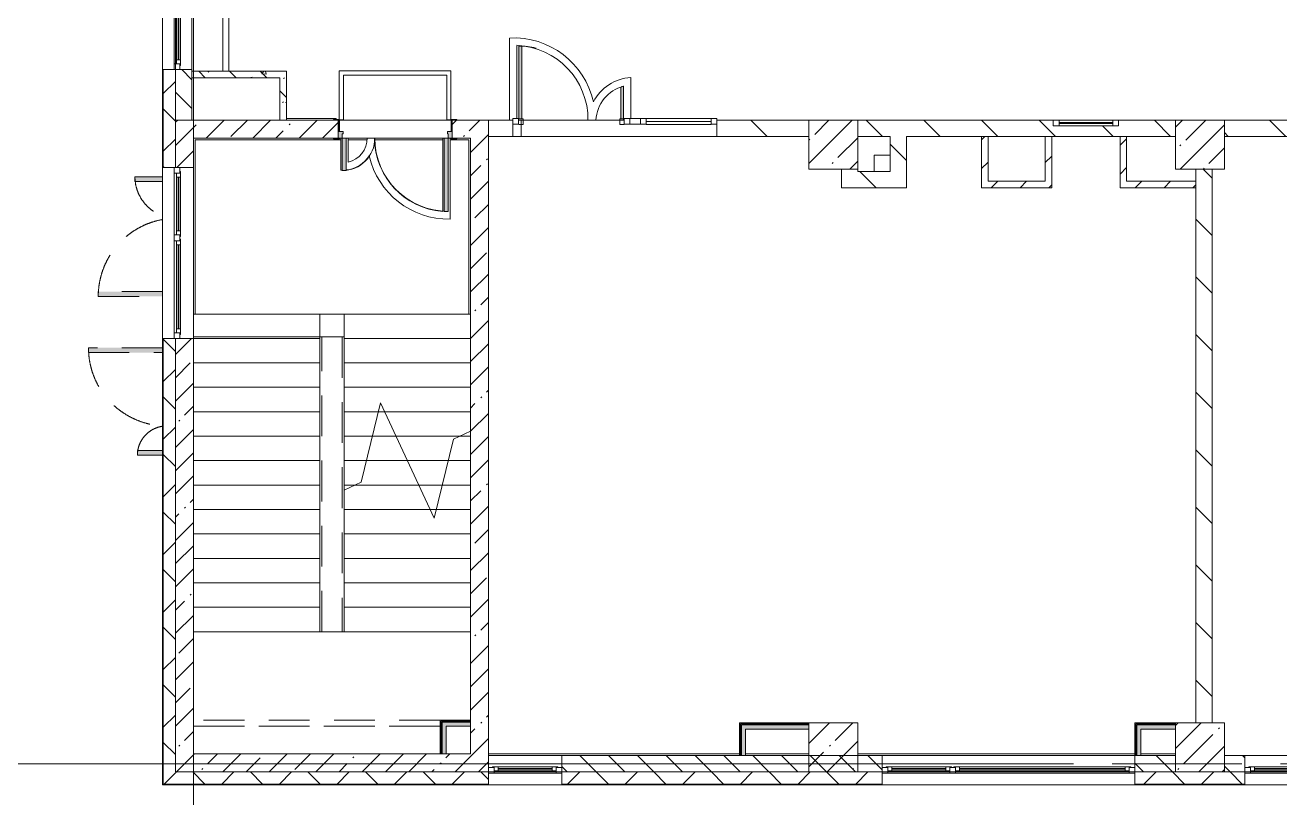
# Model space of a CAD drawing. Header units: millimetres. Extents: x 35157 to 232994, y -8553 to 29000.
# Drawn here: x 104028 to 119424, y -420 to 9067 of the extents above; entities that cross this region are included whole.
import ezdxf

# ---------------------------------------------------------------- set-up
doc = ezdxf.new("R2010")
doc.units = ezdxf.units.MM
doc.linetypes.add('200_ШТРИХ__ш1_п0_6_', pattern=[800, 500, -300])
doc.linetypes.add('Осевая', pattern=[3175, 635, -476.25, 1587.5, -476.25])
for name, color, linetype, lineweight, true_color in [('A-DETL-GENF-4', 7, 'Continuous', 5, 0xaaaaaa), ('A-DOOR-3', 7, 'Continuous', 5, 0xaaaaaa), ('A-DOOR-4', 7, 'Continuous', 5, 0xe2e2e2), ('A-DOOR-FRAM-2', 7, 'Continuous', 5, 0xe2e2e2), ('A-DOOR-FRAM-3', 7, 'Continuous', 5, 0xaaaaaa), ('A-FLOR-1', 7, 'Continuous', 5, 0xaaaaaa), ('I-WALL-22', 7, 'Continuous', 9, 0xe7e7e7), ('I-WALL-25', 7, 'Continuous', 5, 0x787878)]:
    doc.layers.add(name, color=color, linetype=linetype, lineweight=lineweight, true_color=true_color)
for name, color, linetype, lineweight in [('A-DETL-MBND-1', 7, '200_ШТРИХ__ш1_п0_6_', 9), ('A-GLAZ-2', 7, 'Continuous', 5), ('A-GLAZ-CURT-2', 7, 'Continuous', 5), ('A-GLAZ-CWMG-2', 7, 'Continuous', 5), ('A-WALL', 7, 'Continuous', 9), ('A-WALL-9', 7, 'Continuous', 5), ('I-WALL-23', 7, 'Continuous', 5), ('S-COLS-1', 7, 'Continuous', 5), ('S-STRS-3', 7, 'Continuous', 5), ('S-STRS-MBND-2', 7, 'Continuous', 5), ('Оси', 7, 'Continuous', 9), ('Оси-2', 7, 'Осевая', 9)]:
    doc.layers.add(name, color=color, linetype=linetype, lineweight=lineweight)
pattern_1 = [(135, (105984, 0), (-353.553, -353.553), [])]
pattern_2 = [(45, (105984, 0), (-353.5534, 353.5534), []), (135, (105984, 0), (-353.5534, -353.5534), [])]
pattern_3 = [(135, (105984, 0), (-176.7767, -176.7767), [])]
pattern_4 = [(45, (105984, 0), (-285.123, 285.123), []), (45, (106269.13, 0), (-285.123, 285.123), [504.031, -100.806, 16.764, -84.042])]
pattern_5 = [(45, (105984, 0), (-176.7767, 176.7767), [])]
pattern_6 = [(135, (105984, 0), (-377.17, -377.17), [533.4, -88.9, 17.78, -88.9]), (135, (105984, 376.94), (-377.17, -377.17), []), (50, (105984, 0), (637.645, -55.787), [66.675, -733.425]), (355, (105984, 0), (-123.35, 668.7), [53.34, -586.74]), (100.451, (106037.14, -4.65), (514.3, 612.91), [56.665, -623.315]), (46.184, (105984, 177.8), (948.78, -147.15), [100.01, -1100.14]), (96.636, (106063.1, 165.5), (830.91, 866), [85, -934.97]), (351.184, (105984, 177.8), (830.92, 865.99), [80.01, -880.11]), (21, (106072.9, 133.35), (530.65, -357.928), [66.675, -733.425]), (326, (106072.9, 133.35), (216.31, 644.66), [53.34, -586.74]), (71.451, (106117.1, 103.5), (746.96, 286.724), [56.665, -623.315]), (37.5, (105984, 0), (10.8105, 295.9426), [16.764, -562.864, 16.764, -578.866, -588.962]), (37.5, (105984, 0), (10.8105, 295.9426), [-1175.258, 16.764, -572.198]), (7.5, (105984, 0), (233.869, 350.632), [16.764, -322.834, 16.764, -549.529, -224.472]), (7.5, (105984, 0), (233.869, 350.632), [-905.89, 16.764, -207.708]), (327.5, (105785.76, 0), (474.568, -20.051), [16.764, -205.486, 16.764, -676.656, -920.115]), (327.5, (105785.76, 0), (474.568, -20.051), [-915.67, 16.764, -903.35]), (317.5, (105696.86, 0), (518.452, 88.993), [16.764, -272.16, 16.764, -443.738, -653.415]), (317.5, (105696.86, 0), (518.452, 88.993), [-749.427, 16.764, -636.65])]
pattern_7 = [(45, (105984, 0), (-530.33, 530.33), []), (135, (105984, 0), (-530.33, -530.33), [])]

# ---------------------------------------------------------------- blocks, each defined once
blk = doc.blocks.new('120_Окно_СКБ_2Ст - 120_Окно_СКБ_2Ст 3100х2500 _мал_створка слева_ 2-22446355-2_4_2_птичка')
at = {"layer": 'A-GLAZ-2'}
for p, q in [((-1550, -127), (-1550, -57)), ((-1550, -57), (-1480, -57)), ((1550, -57), (-1550, -57)), ((-1480, -127), (-1550, -127)), ((-1550, -127), (-1500, -127)), ((-1480, -127), (-1500, -127)), ((-1500, -127), (-1500, -137)), ((-1500, -137), (670, -137)), ((670, -137), (-1500, -137)), ((-1480, -57), (-1480, -127)), ((650, -87), (-1480, -87)), ((-1480, -87), (-1480, -127)), ((-1430, -137), (-1430, -87)), ((-1430, -107), (600, -107)), ((600, -117), (-1430, -117)), ((600, -137), (600, -87)), ((650, -127), (650, -57)), ((650, -57), (720, -57)), ((650, -127), (650, -87)), ((720, -127), (650, -127)), ((670, -127), (650, -127)), ((670, -127), (700, -127)), ((670, -137), (670, -127)), ((720, -127), (700, -127)), ((700, -127), (700, -137)), ((700, -137), (1500, -137)), ((1500, -137), (700, -137)), ((720, -57), (720, -127)), ((1480, -87), (720, -87)), ((720, -87), (720, -127)), ((770, -137), (770, -87)), ((770, -107), (1430, -107)), ((1430, -117), (770, -117)), ((1430, -137), (1430, -87)), ((1480, -127), (1480, -57)), ((1480, -57), (1550, -57)), ((1480, -127), (1480, -87)), ((1550, -127), (1480, -127)), ((1500, -127), (1480, -127)), ((1500, -127), (1550, -127)), ((1500, -137), (1500, -127)), ((1550, -57), (1550, -127))]:
    blk.add_line(p, q, dxfattribs=at)
blk = doc.blocks.new('120_Окно_СКБ_1Ст - 120_Окно_СКБ_1Ст 900х2500_h_-V118-2_4_2_птичка')
at = {"layer": 'A-GLAZ-2'}
for p, q in [((-450, -127), (-450, -57)), ((-450, -57), (-380, -57)), ((450, -57), (-450, -57)), ((-380, -127), (-450, -127)), ((-450, -127), (-400, -127)), ((-380, -127), (-400, -127)), ((-400, -127), (-400, -137)), ((-400, -137), (400, -137)), ((400, -137), (-400, -137)), ((-380, -57), (-380, -127)), ((380, -87), (-380, -87)), ((-380, -87), (-380, -127)), ((-330, -137), (-330, -87)), ((-330, -107), (330, -107)), ((330, -117), (-330, -117)), ((330, -137), (330, -87)), ((380, -127), (380, -57)), ((380, -57), (450, -57)), ((380, -127), (380, -87)), ((450, -127), (380, -127)), ((400, -127), (380, -127)), ((400, -127), (450, -127)), ((400, -137), (400, -127)), ((450, -57), (450, -127))]:
    blk.add_line(p, q, dxfattribs=at)
blk = doc.blocks.new('110_Дверь_СКБ_2Ст - Д-1 Лестничная клетка EIS60-24280000-2_4_2_птичка')
at = {"layer": 'A-DOOR-4'}
for points in [[(-637.5, 1010), (-637.5, 110), (-587.5, 110), (-587.5, 1010)], [(612.5, 510), (612.5, 110), (662.5, 110), (662.5, 510)], [(712.5, 30), (697.5, 30), (697.5, -110), (712.5, -110)]]:
    blk.add_hatch(color=256, dxfattribs=at).paths.add_polyline_path(points)
h = blk.add_hatch(color=256, dxfattribs=at)
h.paths.add_polyline_path([(712.5, 110), (662.5, 110), (662.5, 60), (652.5, 60), (652.5, 30), (712.5, 30), (712.5, 39.7)])
h.paths.add_polyline_path([(-687.5, 110), (-687.5, 30), (-627.5, 30), (-627.5, 60), (-637.5, 60), (-637.5, 110)])
at = {"layer": 'A-DOOR-FRAM-2'}
for points in [[(-742.5, 118), (-742.5, 110), (-672.5, 110), (-672.5, 118)], [(-672.5, 30), (-687.5, 30), (-687.5, -110), (-672.5, -110)], [(697.5, 118), (697.5, 110), (767.5, 110), (767.5, 118)], [(-672.5, -110), (-742.5, -110), (-742.5, -118), (-672.5, -118)], [(697.5, -110), (697.5, -118), (767.5, -118), (767.5, -110)]]:
    blk.add_hatch(color=256, dxfattribs=at).paths.add_polyline_path(points)
at = {"layer": 'A-DOOR-3'}
for p, q in [((-637.5, 1010), (-637.5, 110)), ((-587.5, 1010), (-637.5, 1010)), ((-587.5, 110), (-587.5, 1010)), ((662.5, 510), (612.5, 510)), ((612.5, 510), (612.5, 110)), ((662.5, 110), (662.5, 510)), ((-637.5, 110), (-587.5, 110)), ((612.5, 110), (662.5, 110))]:
    blk.add_line(p, q, dxfattribs=at)
for centre, radius, start, end in [((-637.5, 110), 900, 0, 90), ((662.5, 110), 400, 90, 180)]:
    blk.add_arc(centre, radius, start, end, dxfattribs=at)
at = {"layer": 'A-DOOR-FRAM-3'}
for p, q in [((-672.5, 118), (-742.5, 118)), ((-742.5, 118), (-742.5, 110)), ((-742.5, 110), (-672.5, 110)), ((-637.5, 110), (-687.5, 110)), ((-687.5, 110), (-687.5, 30)), ((-687.5, 30), (-627.5, 30)), ((-672.5, 30), (-687.5, 30)), ((-687.5, 30), (-687.5, -110)), ((-672.5, 110), (-672.5, 118)), ((-672.5, -110), (-672.5, 30)), ((-637.5, 60), (-637.5, 110)), ((-627.5, 60), (-637.5, 60)), ((-627.5, 30), (-627.5, 60)), ((662.5, 60), (652.5, 60)), ((652.5, 60), (652.5, 30)), ((652.5, 30), (712.5, 30)), ((662.5, 110), (662.5, 60)), ((712.5, 110), (662.5, 110)), ((767.5, 118), (697.5, 118)), ((697.5, 118), (697.5, 110)), ((697.5, 110), (767.5, 110)), ((712.5, 30), (697.5, 30)), ((697.5, 30), (697.5, -110)), ((712.5, 30), (712.5, 110)), ((712.5, -110), (712.5, 30)), ((767.5, 110), (767.5, 118)), ((-672.5, -110), (-742.5, -110)), ((-742.5, -110), (-742.5, -118)), ((-742.5, -118), (-672.5, -118)), ((-687.5, -110), (-672.5, -110)), ((-672.5, -118), (-672.5, -110)), ((697.5, -110), (712.5, -110)), ((767.5, -110), (697.5, -110)), ((697.5, -110), (697.5, -118)), ((697.5, -118), (767.5, -118)), ((767.5, -118), (767.5, -110))]:
    blk.add_line(p, q, dxfattribs=at)
blk = doc.blocks.new('BSC_Колонна _Прямоугольная - 600х600-V185-2_4_2_птичка')
at = {"layer": 'S-COLS-1'}
h = blk.add_hatch(dxfattribs=at)
h.set_pattern_fill('FP_170', color=256, style=0, pattern_type=2)
h.set_pattern_definition([(45, (-7960, -7600), (-285.123, 285.123), []), (45, (-7674.88, -7600), (-285.123, 285.123), [504.031, -100.806, 16.764, -84.042])])
h.paths.add_polyline_path([(-300, -300), (300, -300), (300, 300), (-300, 300), (-300, 150)])
for p, q in [((300, 300), (-300, 300)), ((-300, 300), (-300, -300)), ((300, -300), (300, 300)), ((-300, -300), (300, -300))]:
    blk.add_line(p, q, dxfattribs=at)
blk = doc.blocks.new('120_Окно_СКБ_2Ст - 120_Окно_СКБ_2Ст 2100х2500 _мал створка справа_-22445857-2_4_2_птичка')
at = {"layer": 'A-GLAZ-2'}
for p, q in [((-1050, -127), (-1050, -57)), ((-1050, -57), (-980, -57)), ((1050, -57), (-1050, -57)), ((-980, -127), (-1050, -127)), ((-1050, -127), (-1000, -127)), ((-980, -127), (-1000, -127)), ((-1000, -127), (-1000, -137)), ((-1000, -137), (170, -137)), ((170, -137), (-1000, -137)), ((-980, -57), (-980, -127)), ((150, -87), (-980, -87)), ((-980, -87), (-980, -127)), ((-930, -137), (-930, -87)), ((-930, -107), (100, -107)), ((100, -117), (-930, -117)), ((100, -137), (100, -87)), ((150, -127), (150, -57)), ((150, -57), (220, -57)), ((150, -127), (150, -87)), ((220, -127), (150, -127)), ((170, -127), (150, -127)), ((170, -127), (200, -127)), ((170, -137), (170, -127)), ((220, -127), (200, -127)), ((200, -127), (200, -137)), ((200, -137), (1000, -137)), ((1000, -137), (200, -137)), ((220, -57), (220, -127)), ((980, -87), (220, -87)), ((220, -87), (220, -127)), ((270, -137), (270, -87)), ((270, -107), (930, -107)), ((930, -117), (270, -117)), ((930, -137), (930, -87)), ((980, -127), (980, -57)), ((980, -57), (1050, -57)), ((980, -127), (980, -87)), ((1050, -127), (980, -127)), ((1000, -127), (980, -127)), ((1000, -127), (1050, -127)), ((1000, -137), (1000, -127)), ((1050, -57), (1050, -127))]:
    blk.add_line(p, q, dxfattribs=at)
blk = doc.blocks.new('120_Окно_СКБ_2Ст - 120_Окно_СКБ_2Ст 2100х2400 _мал створка справа_-22446225-2_4_2_птичка')
at = {"layer": 'A-GLAZ-2'}
for p, q in [((-1050, -127), (-1050, -57)), ((-1050, -57), (-980, -57)), ((1050, -57), (-1050, -57)), ((-980, -127), (-1050, -127)), ((-1050, -127), (-1000, -127)), ((-980, -127), (-1000, -127)), ((-1000, -127), (-1000, -137)), ((-1000, -137), (170, -137)), ((170, -137), (-1000, -137)), ((-980, -57), (-980, -127)), ((150, -87), (-980, -87)), ((-980, -87), (-980, -127)), ((-930, -137), (-930, -87)), ((-930, -107), (100, -107)), ((100, -117), (-930, -117)), ((100, -137), (100, -87)), ((150, -127), (150, -57)), ((150, -57), (220, -57)), ((150, -127), (150, -87)), ((220, -127), (150, -127)), ((170, -127), (150, -127)), ((170, -127), (200, -127)), ((170, -137), (170, -127)), ((220, -127), (200, -127)), ((200, -127), (200, -137)), ((200, -137), (1000, -137)), ((1000, -137), (200, -137)), ((220, -57), (220, -127)), ((980, -87), (220, -87)), ((220, -87), (220, -127)), ((270, -137), (270, -87)), ((270, -107), (930, -107)), ((930, -117), (270, -117)), ((930, -137), (930, -87)), ((980, -127), (980, -57)), ((980, -57), (1050, -57)), ((980, -127), (980, -87)), ((1050, -127), (980, -127)), ((1000, -127), (980, -127)), ((1000, -127), (1050, -127)), ((1000, -137), (1000, -127)), ((1050, -57), (1050, -127))]:
    blk.add_line(p, q, dxfattribs=at)
blk = doc.blocks.new('110_Дверь_СКБ_2Ст_Наружная - ДН-1_л__ Двухстворчатая 1350 х3200 _ЛК_ в свету с верхним остеклением 2-22796854-2_4_2_птичка')
at = {"layer": 'A-DETL-MBND-1'}
for points in [[(-715, 869), (-715, 79), (-655, 79), (-655, 869)], [(695, 419), (695, 79), (755, 79), (755, 419)]]:
    blk.add_hatch(color=256, dxfattribs=at).paths.add_polyline_path(points)
for p, q in [((-715, 869), (-715, 79)), ((-655, 869), (-715, 869)), ((-655, 79), (-655, 869)), ((755, 419), (695, 419)), ((695, 419), (695, 79)), ((755, 79), (755, 419))]:
    blk.add_line(p, q, dxfattribs=at)
for centre, radius, start, end in [((-715, -91), 960, 10.263, 90), ((755, -91), 510, 90, 160.4016)]:
    blk.add_arc(centre, radius, start, end, dxfattribs=at)
blk = doc.blocks.new('110_Дверь_СКБ_2Ст_Наружная - ДН-3_л__ Двухстворчатая 1200 х3200 из подвала EI30-23666533-2_4_2_птичка')
at = {"layer": 'A-DETL-MBND-1'}
for points in [[(620, 989), (620, 79), (680, 79), (680, 989)], [(-640, 79), (-580, 79), (-580, 389), (-640, 389)]]:
    blk.add_hatch(color=256, dxfattribs=at).paths.add_polyline_path(points)
for p, q in [((680, 989), (620, 989)), ((620, 989), (620, 79)), ((680, 79), (680, 989)), ((-640, 389), (-640, 79)), ((-580, 389), (-640, 389)), ((-580, 79), (-580, 389))]:
    blk.add_line(p, q, dxfattribs=at)
for centre, radius, start, end in [((680, 29), 960, 90, 176.9815), ((-640, 29), 360, 8.166, 90)]:
    blk.add_arc(centre, radius, start, end, dxfattribs=at)
blk = doc.blocks.new('BSC_Колонна _Прямоугольная - 600х600-20441433-2_4_2_птичка')
at = {"layer": 'S-COLS-1'}
h = blk.add_hatch(dxfattribs=at)
h.set_pattern_fill('FP_178', color=256, style=0, pattern_type=2)
h.set_pattern_definition([(45, (-12460, -7600), (-285.123, 285.123), []), (45, (-12174.88, -7600), (-285.123, 285.123), [504.031, -100.806, 16.764, -84.042])])
h.paths.add_polyline_path([(-300, -300), (300, -300), (300, 300), (-300, 300), (-300, 150)])
for p, q in [((300, 300), (-300, 300)), ((-300, 300), (-300, -300)), ((300, -300), (300, 300)), ((-300, -300), (300, -300))]:
    blk.add_line(p, q, dxfattribs=at)
blk = doc.blocks.new('120_Окно_СКБ_1Ст - 120_Окно_СКБ_1Ст 400х800 EI30-24230873-2_4_2_птичка')
at = {"layer": 'A-GLAZ-2'}
for p, q in [((-400, 30), (-400, 100)), ((-400, 100), (-330, 100)), ((400, 100), (-400, 100)), ((-330, 30), (-400, 30)), ((-400, 30), (400, 30)), ((-330, 100), (-330, 30)), ((330, 70), (-330, 70)), ((330, 60), (-330, 60)), ((330, 30), (330, 100)), ((330, 100), (400, 100)), ((400, 30), (330, 30)), ((400, 100), (400, 30))]:
    blk.add_line(p, q, dxfattribs=at)
blk = doc.blocks.new('Прямоугольный импост - 50 x 70 мм-31700031-2_4_2_птичка')
at = {"layer": 'A-GLAZ-CWMG-2'}
for p, q in [((-70, 35), (0, 35)), ((-70, -35), (-70, 35)), ((0, 35), (0, -35)), ((0, -35), (-70, -35))]:
    blk.add_line(p, q, dxfattribs=at)
blk = doc.blocks.new('Дверь_Витражная_остекление_ - ДВН_ДАО_Главный вход_1200 в свету-31742133-2_4_2_птичка')
at = {"layer": 'A-DOOR-4'}
for points in [[(-607, 30), (-607, 925), (-647, 922), (-647, 30)], [(640, 30), (640, 430), (633, 430), (607, 421), (607, 30)]]:
    blk.add_hatch(color=256, dxfattribs=at).paths.add_polyline_path(points)
at = {"layer": 'A-DETL-GENF-4'}
for p, q in [((-607, 925), (-647, 925)), ((-647, 925), (-647, 35)), ((-607, 30), (-607, 925)), ((607, 421), (607, 30)), ((640, 430), (633, 430)), ((-647, 30), (-607, 30)), ((-592, 30), (-647, 30)), ((-592, -40), (-592, 30)), ((592, -40), (592, 30)), ((592, 30), (640, 30)), ((607, 30), (640, 30)), ((-647, -40), (-592, -40)), ((647, -40), (592, -40))]:
    blk.add_line(p, q, dxfattribs=at)
at = {"layer": 'A-DOOR-3'}
blk.add_line((-647, 925), (-647, 35), dxfattribs=at)
for centre, radius, start, end in [((-647, 30), 895, 76.1866, 90), ((647, 30), 400, 91.06, 94.8979)]:
    blk.add_arc(centre, radius, start, end, dxfattribs=at)
blk = doc.blocks.new('Системная панель - Стемалит - 40мм-32257327-2_4_2_птичка')
at = {"layer": 'A-GLAZ-CURT-2'}
for p, q in [((65, 35), (-65, 35)), ((-65, 35), (-65, -35)), ((65, -35), (65, 35)), ((-65, -35), (65, -35))]:
    blk.add_line(p, q, dxfattribs=at)
blk = doc.blocks.new('Прямоугольный импост - 50 x 70 мм-31687886-2_4_2_птичка')
at = {"layer": 'A-GLAZ-CWMG-2'}
for p, q in [((-35, 35), (35, 35)), ((-35, -35), (-35, 35)), ((35, 35), (35, -35)), ((35, -35), (-35, -35))]:
    blk.add_line(p, q, dxfattribs=at)
blk = doc.blocks.new('Прямоугольный импост - 50 x 70 мм-31701779-2_4_2_птичка')
at = {"layer": 'A-GLAZ-CWMG-2'}
for p, q in [((0, 35), (-70, 35)), ((-70, 35), (-70, -35)), ((0, -35), (0, 35)), ((-70, -35), (0, -35))]:
    blk.add_line(p, q, dxfattribs=at)
blk = doc.blocks.new('Системная панель - Стекло - 40мм-32257331-2_4_2_птичка')
at = {"layer": 'A-GLAZ-CURT-2'}
for p, q in [((397.5, 0), (-397.5, 0)), ((-397.5, 0), (-397.5, -40)), ((397.5, -40), (397.5, 0)), ((-397.5, -40), (397.5, -40))]:
    blk.add_line(p, q, dxfattribs=at)
blk = doc.blocks.new('Прямоугольный импост - 50 x 70 мм-31702100-2_4_2_птичка')
at = {"layer": 'A-GLAZ-CWMG-2'}
for p, q in [((-35, 35), (35, 35)), ((-35, -35), (-35, 35)), ((35, 35), (35, -35)), ((35, -35), (-35, -35))]:
    blk.add_line(p, q, dxfattribs=at)
blk = doc.blocks.new('Прямоугольный импост - 50 x 70 мм-31720914-2_4_2_птичка')
at = {"layer": 'A-GLAZ-CWMG-2'}
blk.add_line((6460, 7920), (5665, 7920), dxfattribs=at)
blk = doc.blocks.new('Зашивка приборов отопления15 - Зашивка приборов отопления-33281080-2_4_2_птичка')
at = {"layer": 'A-DETL-MBND-1'}
for p, q in [((3135, 535), (110, 535)), ((3135, 460), (110, 460)), ((110, 460), (3135, 460))]:
    blk.add_line(p, q, dxfattribs=at)
blk = doc.blocks.new('Зашивка приборов отопления42 - Зашивка приборов отопления-33374801-2_4_2_птичка')
at = {"layer": 'A-WALL-9'}
for p, q in [((37472, 23439), (35372, 23439)), ((37472, 23079), (37472, 23439)), ((35372, 23079), (37472, 23079)), ((37472, 23079), (35372, 23079)), ((35372, 23004), (37472, 23004)), ((37472, 23004), (37472, 23079))]:
    blk.add_line(p, q, dxfattribs=at)

msp = doc.modelspace()

# ---------------------------------------------------------------- hatches: boundary and pattern name
at = {"layer": 'A-WALL-9'}
h = msp.add_hatch(dxfattribs=at)
h.set_pattern_fill('FP_89', color=256, style=0, pattern_type=2)
h.set_pattern_definition(pattern_2)
h.paths.add_polyline_path([(105874, -100), (105874, 5220), (105724, 5220), (105724, -100)])
h.paths.add_polyline_path([(105724, 7320), (105874, 7320), (105874, 8520), (105724, 8520), (105724, 7750.3)])
h.paths.add_polyline_path([(105768.3, 10620), (105874, 10620), (105874, 11520), (105724, 11520), (105724, 10620)])
h.paths.add_polyline_path([(105874, 13120), (105874, 15350), (105724, 15350), (105724, 13120)])
h = msp.add_hatch(dxfattribs=at)
h.set_pattern_fill('FP_99', color=256, style=0, pattern_type=2)
h.set_pattern_definition(pattern_3)
h.paths.add_polyline_path([(106074, 7900), (106074, 8520), (105874, 8520), (105874, 7900)])
h.paths.add_polyline_path([(105874, 10620), (106074, 10620), (106074, 10900), (105874, 10900), (105874, 10642.6)])
h.paths.add_polyline_path([(105874, 11400), (106074, 11400), (106074, 11520), (105874, 11520)])
h.paths.add_polyline_path([(106074, 13120), (106074, 14700), (105874, 14700), (105874, 13120)])
h = msp.add_hatch(dxfattribs=at)
h.set_pattern_fill('FP_99', color=256, style=0, pattern_type=2)
h.set_pattern_definition(pattern_3)
h.paths.add_polyline_path([(110614, -100), (114544, -100), (114544, 100), (110614, 100)])
h.paths.add_polyline_path([(117826.1, -100), (118144, -100), (118144, 100), (117644, 100), (117644, -100)])
h = msp.add_hatch(dxfattribs=at)
h.set_pattern_fill('FP_99', color=256, style=0, pattern_type=2)
h.set_pattern_definition(pattern_3)
h.paths.add_polyline_path([(122463.7, -100), (122644, -100), (122644, 100), (122094, 100), (122094, -100)])
h.paths.add_polyline_path([(118994, -100), (118994, 100), (118744, 100), (118744, -100), (118753.6, -100)])
h = msp.add_hatch(dxfattribs=at)
h.set_pattern_fill('FP_89', color=256, style=0, pattern_type=2)
h.set_pattern_definition(pattern_2)
h.paths.add_polyline_path([(138994, -250), (139854, -250), (139854, -100), (138994, -100)])
h.paths.add_polyline_path([(144744, -250), (144744, -100), (143974, -100), (143974, -250), (144724.1, -250)])
h.paths.add_polyline_path([(136894, -250), (136894, -100), (135193.7, -100), (135193.7, -250), (136840.2, -250)])
h.paths.add_polyline_path([(140754, -250), (141874, -250), (141874, -100), (140754, -100)])
h.paths.add_polyline_path([(132393.7, -250), (132393.7, -100), (130794, -100), (130794, -250), (132202.6, -250)])
h.paths.add_polyline_path([(124318.7, -250), (124794, -250), (124794, -100), (124144, -100), (124144, -250)])
h.paths.add_polyline_path([(127594, -250), (128694, -250), (128694, -100), (127594, -100)])
h.paths.add_polyline_path([(122927.4, -250), (123244, -250), (123244, -100), (122094, -100), (122094, -250), (122463.7, -250)])
h.paths.add_polyline_path([(118994, -250), (118994, -100), (117644, -100), (117644, -250), (118753.6, -250)])
h.paths.add_polyline_path([(114116, -250), (114544, -250), (114544, -100), (110614, -100), (110614, -250), (113188.5, -250)])
h.paths.add_polyline_path([(109714, -250), (109714, -100), (105724, -100), (105724, -250), (109478.4, -250)])
at = {"layer": 'I-WALL-22'}
for points in [[(109494, 460), (109494, 510), (109144, 510), (109144, 460), (109478.4, 460)], [(113644, 425), (113644, 475), (112819, 475), (112819, 425), (113188.5, 425)], [(118144, 425), (118144, 475), (117669, 475), (117669, 425), (117826.1, 425)], [(109194, 120), (109194, 460), (109144, 460), (109144, 120)], [(112869, 100), (112869, 425), (112819, 425), (112819, 100)], [(117719, 100), (117719, 425), (117669, 425), (117669, 100)]]:
    msp.add_hatch(color=256, dxfattribs=at).paths.add_polyline_path(points)
at = {"layer": 'I-WALL-23'}
h = msp.add_hatch(dxfattribs=at)
h.set_pattern_fill('FP_97', color=256, style=0, pattern_type=2)
h.set_pattern_definition(pattern_4)
h.paths.add_polyline_path([(105874, -100), (106094, -100), (106094, 5220), (105874, 5220), (105874, 1965.8)])
h.paths.add_polyline_path([(105874, 7320), (106094, 7320), (106094, 7900), (105874, 7900), (105874, 7750.3)])
h = msp.add_hatch(dxfattribs=at)
h.set_pattern_fill('FP_97', color=256, style=0, pattern_type=2)
h.set_pattern_definition(pattern_4)
h.paths.add_polyline_path([(106094, 7680), (107869, 7680), (107869, 7900), (106094, 7900), (106094, 7750.3)])
h.paths.add_polyline_path([(109269, 7680), (109494, 7680), (109494, 7900), (109269, 7900), (109269, 7730)])
h = msp.add_hatch(dxfattribs=at)
h.set_pattern_fill('FP_97', color=256, style=0, pattern_type=2)
h.set_pattern_definition(pattern_4)
h.paths.add_polyline_path([(109494, -100), (109714, -100), (109714, 7900), (109494, 7900), (109494, 120)])
h = msp.add_hatch(dxfattribs=at)
h.set_pattern_fill('FP_100', color=256, style=0, pattern_type=2)
h.set_pattern_definition(pattern_1)
h.paths.add_polyline_path([(115971, 7700), (118144, 7700), (118144, 7900), (117444, 7900), (117444, 7830), (116644, 7830), (116644, 7900), (114244, 7900), (114244, 7700), (115043.5, 7700)])
h.paths.add_polyline_path([(118753.6, 7700), (119543.9, 7700), (119543.9, 7900), (118744, 7900), (118744, 7700)])
h.paths.add_polyline_path([(112514, 7700), (113644, 7700), (113644, 7900), (112514, 7900), (112514, 7750.3)])
h.paths.add_polyline_path([(122644, 7700), (122644, 7900), (120983.9, 7900), (120983.9, 7700), (122144, 7700)])
h.paths.add_polyline_path([(109714, 7700), (110014, 7700), (110014, 7900), (109714, 7900), (109714, 7750.3)])
h = msp.add_hatch(dxfattribs=at)
h.set_pattern_fill('FP_100', color=256, style=0, pattern_type=2)
h.set_pattern_definition(pattern_1)
h.paths.add_polyline_path([(114844, 7070), (114844, 7700), (114644, 7700), (114644, 7070)])
h = msp.add_hatch(dxfattribs=at)
h.set_pattern_fill('FP_101', color=256, style=0, pattern_type=2)
h.set_pattern_definition(pattern_5)
h.paths.add_polyline_path([(115844, 7070), (115844, 7700), (115764, 7700), (115764, 7070)])
h = msp.add_hatch(dxfattribs=at)
h.set_pattern_fill('FP_101', color=256, style=0, pattern_type=2)
h.set_pattern_definition(pattern_5)
h.paths.add_polyline_path([(116624, 7150), (116624, 7700), (116544, 7700), (116544, 7150)])
h = msp.add_hatch(dxfattribs=at)
h.set_pattern_fill('FP_101', color=256, style=0, pattern_type=2)
h.set_pattern_definition(pattern_5)
h.paths.add_polyline_path([(117544, 7070), (117544, 7700), (117464, 7700), (117464, 7070)])
h = msp.add_hatch(dxfattribs=at)
h.set_pattern_fill('FP_100', color=256, style=0, pattern_type=2)
h.set_pattern_definition(pattern_1)
h.paths.add_polyline_path([(114116, 7070), (114244, 7070), (114244, 7300), (114044, 7300), (114044, 7070)])
h = msp.add_hatch(dxfattribs=at)
h.set_pattern_fill('FP_100', color=256, style=0, pattern_type=2)
h.set_pattern_definition(pattern_1)
h.paths.add_polyline_path([(114644, 7070), (114644, 7270), (114244, 7270), (114244, 7070)])
h = msp.add_hatch(dxfattribs=at)
h.set_pattern_fill('FP_100', color=256, style=0, pattern_type=2)
h.set_pattern_definition(pattern_1)
h.paths.add_polyline_path([(118394, 500), (118594, 500), (118594, 7300), (118394, 7300), (118394, 808.9)])
h = msp.add_hatch(dxfattribs=at)
h.set_pattern_fill('FP_101', color=256, style=0, pattern_type=2)
h.set_pattern_definition(pattern_5)
h.paths.add_polyline_path([(115844, 7070), (116624, 7070), (116624, 7150), (115844, 7150)])
h = msp.add_hatch(dxfattribs=at)
h.set_pattern_fill('FP_101', color=256, style=0, pattern_type=2)
h.set_pattern_definition(pattern_5)
h.paths.add_polyline_path([(118394, 7070), (118394, 7150), (117544, 7150), (117544, 7070), (117826.1, 7070)])
h = msp.add_hatch(dxfattribs=at)
h.set_pattern_fill('FP_188', color=256, style=0, pattern_type=2)
h.set_pattern_definition(pattern_7)
h.paths.add_polyline_path([(113644, 487.5), (113644, 500), (112794, 500), (112794, 487.5), (113188.5, 487.5)])
h = msp.add_hatch(dxfattribs=at)
h.set_pattern_fill('FP_188', color=256, style=0, pattern_type=2)
h.set_pattern_definition(pattern_7)
h.paths.add_polyline_path([(112806.5, 100), (112806.5, 487.5), (112794, 487.5), (112794, 100)])
h = msp.add_hatch(dxfattribs=at)
h.set_pattern_fill('FP_188', color=256, style=0, pattern_type=2)
h.set_pattern_definition(pattern_7)
h.paths.add_polyline_path([(113644, 475), (113644, 487.5), (112806.5, 487.5), (112806.5, 475), (113188.5, 475)])
h = msp.add_hatch(dxfattribs=at)
h.set_pattern_fill('FP_188', color=256, style=0, pattern_type=2)
h.set_pattern_definition(pattern_7)
h.paths.add_polyline_path([(112806.5, 100), (112819, 100), (112819, 475), (112806.5, 475), (112806.5, 230.5)])
h = msp.add_hatch(dxfattribs=at)
h.set_pattern_fill('FP_188', color=256, style=0, pattern_type=2)
h.set_pattern_definition(pattern_7)
h.paths.add_polyline_path([(118144, 487.5), (118144, 500), (117644, 500), (117644, 487.5), (117826.1, 487.5)])
h = msp.add_hatch(dxfattribs=at)
h.set_pattern_fill('FP_188', color=256, style=0, pattern_type=2)
h.set_pattern_definition(pattern_7)
h.paths.add_polyline_path([(118144, 475), (118144, 487.5), (117656.5, 487.5), (117656.5, 475), (117826.1, 475)])
h = msp.add_hatch(dxfattribs=at)
h.set_pattern_fill('FP_97', color=256, style=0, pattern_type=2)
h.set_pattern_definition(pattern_4)
h.paths.add_polyline_path([(109494, -100), (109494, 120), (106094, 120), (106094, -100), (109478.4, -100)])
at = {"layer": 'I-WALL-25'}
h = msp.add_hatch(dxfattribs=at)
h.set_pattern_fill('FP_105', color=256, style=0, pattern_type=2)
h.set_pattern_definition(pattern_6)
h.paths.add_polyline_path([(107154, 8420), (107234, 8420), (107234, 8500), (106074, 8500), (106074, 8420), (106695.8, 8420)])
h = msp.add_hatch(dxfattribs=at)
h.set_pattern_fill('FP_105', color=256, style=0, pattern_type=2)
h.set_pattern_definition(pattern_6)
h.paths.add_polyline_path([(107234, 7900), (107234, 8420), (107154, 8420), (107154, 7900)])
at = {"layer": 'S-COLS-1'}
h = msp.add_hatch(dxfattribs=at)
h.set_pattern_fill('FP_97', color=256, style=0, pattern_type=2)
h.set_pattern_definition(pattern_4)
h.paths.add_polyline_path([(114244, -100), (114244, 500), (113644, 500), (113644, -100), (114116, -100)])
h = msp.add_hatch(dxfattribs=at)
h.set_pattern_fill('FP_97', color=256, style=0, pattern_type=2)
h.set_pattern_definition(pattern_4)
h.paths.add_polyline_path([(118144, -100), (118744, -100), (118744, 500), (118144, 500), (118144, 230.5)])

# ---------------------------------------------------------------- linework, layer by layer
at = {"layer": 'A-DETL-MBND-1'}
for p, q in [((107669, 1620), (107669, 5237.9)), ((107919, 5237.9), (107919, 1620))]:
    msp.add_line(p, q, dxfattribs=at)
at = {"layer": 'A-FLOR-1'}
for p, q in [((109972.1, 8907.6), (109972.1, 7900)), ((110062.1, 7920), (110062.1, 8818.2)), ((107883.6, 8503.9), (107883.6, 7908)), ((109253.5, 8503.9), (107883.6, 8503.9)), ((109253.5, 7903.9), (109253.5, 8503.9)), ((107933.6, 7903.9), (107933.6, 8453.9)), ((107933.6, 8453.9), (109203.5, 8453.9)), ((109203.5, 8453.9), (109203.5, 7903.9)), ((111371, 8317.2), (111371, 7903)), ((111461, 7920), (111461, 8421.4)), ((107234, 7920), (107844, 7920)), ((107844, 7920), (107844, 7908)), ((107884, 7903.9), (107933.6, 7903.9)), ((109203.5, 7903.9), (109253.5, 7903.9)), ((111379, 7900), (110114, 7900)), ((110114, 7900), (110114, 7700)), ((111371, 7903), (111379, 7903)), ((107900.8, 7659), (106114, 7659)), ((106114, 7659), (106114, 5520)), ((107844, 7672), (107844, 7659)), ((107900.8, 7680), (107900.8, 7285.7)), ((107990.8, 7680.2), (107919, 7680.2)), ((107990.8, 7383), (107990.8, 7680.2)), ((107990.8, 7659), (108225, 7659)), ((108317, 7680.2), (108227, 7680.2)), ((108318.2, 7659), (109152, 7659)), ((109219, 7680.2), (109152, 7680.2)), ((109152, 7680.2), (109152, 6777.9)), ((109242, 6685.4), (109242, 7680)), ((109473, 7659), (109242, 7659)), ((109294, 7659), (109294, 7672)), ((109473, 5520), (109473, 7659)), ((114444, 7470), (114644, 7470)), ((114444, 7270), (114444, 7470)), ((106114, 5520), (107944, 5520)), ((106094, 5237.9), (107944, 5237.9))]:
    msp.add_line(p, q, dxfattribs=at)
for centre, radius, start, end in [((110024.6, 7909), 1000, 12.44956, 93.01125), ((110024.6, 7909), 910, 359.43333, 87.64026), ((111486, 7878), 544, 92.63401, 153.04618), ((111486, 7878), 454, 104.67311, 177.22246), ((107922, 7680.2), 305, 283.0427, 0), ((109222, 7680.2), 905, 180, 265.56313), ((107922, 7680.2), 395, 276.84991, 326.45952), ((109222, 7680.2), 995, 192.67054, 271.1511), ((107922, 7680.2), 395, 266.92799, 269.56999)]:
    msp.add_arc(centre, radius, start, end, dxfattribs=at)
at = {"layer": 'A-WALL'}
for p, q in [((105721, 8520), (105721, 7320)), ((105724, 8520), (105724, 7320)), ((105874, 8520), (105874, 7320)), ((106074, 8500), (106074, 8420)), ((105874, 7900), (106074, 7900)), ((107154, 7900), (107234, 7900)), ((109714, 7900), (109714, 7700)), ((116624, 7700), (116544, 7700)), ((118394, 7070), (118394, 7150)), ((105721, 5220), (105721, -253)), ((105724, 5220), (105724, -250)), ((105874, 5220), (105874, -100)), ((109131.5, 522.5), (109494, 522.5)), ((109131.5, 120), (109131.5, 522.5)), ((109144, 510), (109494, 510)), ((109144, 120), (109144, 510)), ((109494, 460), (109494, 535)), ((112806.5, 487.5), (113644, 487.5)), ((112806.5, 100), (112806.5, 487.5)), ((112819, 475), (113644, 475)), ((112819, 100), (112819, 475)), ((117656.5, 487.5), (118144, 487.5)), ((117656.5, 100), (117656.5, 487.5)), ((117669, 475), (118144, 475)), ((117669, 100), (117669, 475)), ((109119, 120), (109194, 120)), ((110614, -100), (114544, -100)), ((117644, -100), (118144, -100)), ((118744, -100), (118994, -100)), ((105721, -253), (109714, -253)), ((105724, -250), (109714, -250)), ((110614, -250), (114544, -250)), ((110614, -253), (114544, -253)), ((117644, -250), (118994, -250)), ((117644, -253), (118994, -253))]:
    msp.add_line(p, q, dxfattribs=at)
at = {"layer": 'A-WALL-9'}
for p, q in [((105716, 11520), (105716, -258)), ((106074, 10900), (106074, 8500)), ((106074, 8520), (105716, 8520)), ((106074, 7900), (106074, 8420)), ((105716, 7320), (105874, 7320)), ((105874, 5220), (105716, 5220)), ((118144, 100), (109714, 100)), ((110614, 100), (110614, -258)), ((114544, -258), (114544, 100)), ((117644, 100), (117644, -258)), ((118144, -100), (118144, 100)), ((118744, 100), (118744, -100)), ((118744, 100), (122644, 100)), ((118994, -258), (118994, 100)), ((124144, -100), (105874, -100)), ((109714, -258), (109714, -100)), ((105716, -258), (124144, -258))]:
    msp.add_line(p, q, dxfattribs=at)
at = {"layer": 'I-WALL-23'}
for p, q in [((105874, 8520), (105874, 10620)), ((106094, 10620), (106094, 8500)), ((107234, 8500), (106074, 8500)), ((107234, 7900), (107234, 8500)), ((106074, 8420), (107154, 8420)), ((106094, 8420), (106094, 7900)), ((107154, 8420), (107154, 7900)), ((107154, 7900), (106074, 7900)), ((107814, 7900), (107234, 7900)), ((107884, 7900), (109254, 7900)), ((110014, 7900), (109324, 7900)), ((110014, 7700), (110014, 7900)), ((110084, 7900), (110114, 7900)), ((113644, 7900), (112514, 7900)), ((112514, 7900), (112514, 7700)), ((116644, 7900), (114244, 7900)), ((118144, 7900), (117444, 7900)), ((119543.9, 7900), (118744, 7900)), ((113644, 7700), (109714, 7700)), ((109714, -100), (109714, 7700)), ((114244, 7700), (114644, 7700)), ((114644, 7700), (114644, 7270)), ((114844, 7700), (116544, 7700)), ((114844, 7070), (114844, 7700)), ((115764, 7700), (115764, 7070)), ((115844, 7150), (115844, 7700)), ((116544, 7700), (116544, 7150)), ((116624, 7700), (118144, 7700)), ((116624, 7070), (116624, 7700)), ((117464, 7700), (117464, 7070)), ((117544, 7150), (117544, 7700)), ((122064, 7700), (118744, 7700)), ((106094, 120), (106094, 7680)), ((106094, 7680), (107814, 7680)), ((108227, 7680), (107990.8, 7680)), ((109152, 7680), (108316.7, 7680)), ((109324, 7680), (109494, 7680)), ((109494, 7680), (109494, 535)), ((105874, 7320), (106094, 7320)), ((114044, 7300), (114044, 7070)), ((114244, 7270), (114244, 7300)), ((114644, 7270), (114244, 7270)), ((118394, 7300), (118394, 7150)), ((118594, 500), (118594, 7300)), ((116544, 7150), (115844, 7150)), ((118394, 7150), (117544, 7150)), ((114044, 7070), (114844, 7070)), ((115764, 7070), (116624, 7070)), ((117464, 7070), (118394, 7070)), ((118394, 7070), (118394, 500)), ((106094, 5220), (105874, 5220)), ((109494, 535), (109119, 535)), ((109119, 535), (109119, 120)), ((113644, 500), (112794, 500)), ((112794, 500), (112794, 100)), ((113644, 425), (113644, 500)), ((118144, 500), (117644, 500)), ((117644, 500), (117644, 100)), ((118144, 425), (118144, 500)), ((118394, 500), (118594, 500)), ((109194, 460), (109494, 460)), ((109194, 120), (109194, 460)), ((109494, 460), (109494, 120)), ((112869, 425), (113644, 425)), ((112869, 100), (112869, 425)), ((117719, 425), (118144, 425)), ((117719, 100), (117719, 425)), ((109119, 120), (106094, 120)), ((109494, 120), (109194, 120)), ((109714, 120), (112794, 120)), ((112869, 120), (113644, 120)), ((114244, 120), (117644, 120)), ((117719, 120), (118144, 120)), ((122094, -100), (118994, -100))]:
    msp.add_line(p, q, dxfattribs=at)
at = {"layer": 'S-COLS-1'}
for p, q in [((114244, 500), (113644, 500)), ((113644, 500), (113644, -100)), ((114244, -100), (114244, 500)), ((118744, 500), (118144, 500)), ((118144, 500), (118144, -100)), ((118744, -100), (118744, 500)), ((113644, -100), (114244, -100)), ((118144, -100), (118744, -100))]:
    msp.add_line(p, q, dxfattribs=at)
at = {"layer": 'S-STRS-3'}
for p, q in [((106094, 5520), (107644, 5520)), ((109494, 5520), (107944, 5520)), ((107944, 5520), (107944, 5220)), ((109494, 5520), (107944, 5520)), ((107644, 5220), (107644, 5237.9)), ((106094, 5220), (107644, 5220)), ((106094, 5220), (107644, 5220)), ((107644, 4920), (107644, 5220)), ((107944, 5220), (107944, 4920)), ((109494, 5220), (107944, 5220)), ((109494, 5220), (107944, 5220)), ((106094, 4920), (107644, 4920)), ((106094, 4920), (107644, 4920)), ((107644, 4620), (107644, 4920)), ((107944, 4920), (107944, 4620)), ((109494, 4920), (107944, 4920)), ((109494, 4920), (107944, 4920)), ((106094, 4620), (107644, 4620)), ((106094, 4620), (107644, 4620)), ((107644, 4320), (107644, 4620)), ((107944, 4620), (107944, 4320)), ((109494, 4620), (107944, 4620)), ((109494, 4620), (107944, 4620)), ((106094, 4320), (107644, 4320)), ((106094, 4320), (107644, 4320)), ((107644, 4020), (107644, 4320)), ((107944, 4320), (107944, 4020)), ((108362.6, 4320), (107944, 4320)), ((108362.6, 4320), (107944, 4320)), ((108439.2, 4320), (108362.6, 4320)), ((108439.2, 4320), (108362.6, 4320)), ((109494, 4320), (108439.2, 4320)), ((109494, 4320), (108439.2, 4320)), ((106094, 4020), (107644, 4020)), ((106094, 4020), (107644, 4020)), ((107644, 3720), (107644, 4020)), ((107944, 4020), (107944, 3720)), ((108289.7, 4020), (107944, 4020)), ((108289.7, 4020), (107944, 4020)), ((108579.1, 4020), (108289.7, 4020)), ((108579.1, 4020), (108289.7, 4020)), ((109362.4, 4020), (108579.1, 4020)), ((109362.4, 4020), (108579.1, 4020)), ((109494, 4020), (109362.4, 4020)), ((109494, 4020), (109362.4, 4020)), ((106094, 3720), (107644, 3720)), ((106094, 3720), (107644, 3720)), ((107644, 3420), (107644, 3720)), ((107944, 3720), (107944, 3420)), ((108216.8, 3720), (107944, 3720)), ((108216.8, 3720), (107944, 3720)), ((108719, 3720), (108216.8, 3720)), ((108719, 3720), (108216.8, 3720)), ((109221.3, 3720), (108719, 3720)), ((109221.3, 3720), (108719, 3720)), ((109494, 3720), (109221.3, 3720)), ((109494, 3720), (109221.3, 3720)), ((106094, 3420), (107644, 3420)), ((106094, 3420), (107644, 3420)), ((107644, 3120), (107644, 3420)), ((107944, 3420), (107944, 3358.6)), ((108075.7, 3420), (107944, 3420)), ((108075.7, 3420), (107944, 3420)), ((108858.9, 3420), (108075.7, 3420)), ((108858.9, 3420), (108075.7, 3420)), ((109148.3, 3420), (108858.9, 3420)), ((109148.3, 3420), (108858.9, 3420)), ((109494, 3420), (109148.3, 3420)), ((109494, 3420), (109148.3, 3420)), ((107944, 3358.6), (107944, 3120)), ((106094, 3120), (107644, 3120)), ((106094, 3120), (107644, 3120)), ((107644, 2820), (107644, 3120)), ((107944, 3120), (107944, 2820)), ((108998.8, 3120), (107944, 3120)), ((108998.8, 3120), (107944, 3120)), ((109075.4, 3120), (108998.8, 3120)), ((109075.4, 3120), (108998.8, 3120)), ((109494, 3120), (109075.4, 3120)), ((109494, 3120), (109075.4, 3120)), ((106094, 2820), (107644, 2820)), ((106094, 2820), (107644, 2820)), ((107644, 2520), (107644, 2820)), ((107944, 2820), (107944, 2520)), ((109494, 2820), (107944, 2820)), ((109494, 2820), (107944, 2820)), ((106094, 2520), (107644, 2520)), ((106094, 2520), (107644, 2520)), ((107644, 2220), (107644, 2520)), ((107944, 2520), (107944, 2220)), ((109494, 2520), (107944, 2520)), ((109494, 2520), (107944, 2520)), ((106094, 2220), (107644, 2220)), ((106094, 2220), (107644, 2220)), ((107644, 1920), (107644, 2220)), ((107944, 2220), (107944, 1920)), ((109494, 2220), (107944, 2220)), ((109494, 2220), (107944, 2220)), ((106094, 1920), (107644, 1920)), ((106094, 1920), (107644, 1920)), ((107644, 1620), (107644, 1920)), ((107944, 1920), (107944, 1620)), ((109494, 1920), (107944, 1920)), ((109494, 1920), (107944, 1920)), ((106094, 1620), (107644, 1620)), ((106094, 1620), (107644, 1620)), ((107944, 1620), (107644, 1620)), ((109494, 1620), (107944, 1620)), ((109494, 1620), (107944, 1620))]:
    msp.add_line(p, q, dxfattribs=at)
at = {"layer": 'S-STRS-MBND-2'}
for p, q in [((106094, 5520), (107644, 5520)), ((106094, 1620), (106094, 5520)), ((107644, 1620), (107644, 5520)), ((106094, 5220), (107644, 5220)), ((106094, 5220), (107644, 5220)), ((106094, 4920), (107644, 4920)), ((106094, 4920), (107644, 4920)), ((106094, 4620), (107644, 4620)), ((106094, 4620), (107644, 4620)), ((106094, 4320), (107644, 4320)), ((106094, 4320), (107644, 4320)), ((108152.6, 3455.9), (108388.8, 4428.1)), ((108439.2, 4320), (108362.6, 4320)), ((108439.2, 4320), (108362.6, 4320)), ((108388.8, 4428.1), (109049.2, 3011.9)), ((106094, 4020), (107644, 4020)), ((106094, 4020), (107644, 4020)), ((108579.1, 4020), (108289.7, 4020)), ((108579.1, 4020), (108289.7, 4020)), ((109285.4, 3984.1), (109494, 4081.4)), ((109494, 4020), (109362.4, 4020)), ((109494, 4020), (109362.4, 4020)), ((109049.2, 3011.9), (109285.4, 3984.1)), ((106094, 3720), (107644, 3720)), ((106094, 3720), (107644, 3720)), ((108719, 3720), (108216.8, 3720)), ((108719, 3720), (108216.8, 3720)), ((109494, 3720), (109221.3, 3720)), ((109494, 3720), (109221.3, 3720)), ((106094, 3420), (107644, 3420)), ((106094, 3420), (107644, 3420)), ((107944, 3358.6), (108152.6, 3455.9)), ((108858.9, 3420), (108075.7, 3420)), ((108858.9, 3420), (108075.7, 3420)), ((109494, 3420), (109148.3, 3420)), ((109494, 3420), (109148.3, 3420)), ((109494, 3420), (109494, 1620)), ((107944, 3358.6), (107944, 1620)), ((106094, 3120), (107644, 3120)), ((106094, 3120), (107644, 3120)), ((108998.8, 3120), (107944, 3120)), ((108998.8, 3120), (107944, 3120)), ((109494, 3120), (109075.4, 3120)), ((109494, 3120), (109075.4, 3120)), ((106094, 2820), (107644, 2820)), ((106094, 2820), (107644, 2820)), ((109494, 2820), (107944, 2820)), ((109494, 2820), (107944, 2820)), ((106094, 2520), (107644, 2520)), ((106094, 2520), (107644, 2520)), ((109494, 2520), (107944, 2520)), ((109494, 2520), (107944, 2520)), ((106094, 2220), (107644, 2220)), ((106094, 2220), (107644, 2220)), ((109494, 2220), (107944, 2220)), ((109494, 2220), (107944, 2220)), ((106094, 1920), (107644, 1920)), ((106094, 1920), (107644, 1920)), ((109494, 1920), (107944, 1920)), ((109494, 1920), (107944, 1920)), ((106094, 1620), (106094, 120)), ((106094, 1620), (107644, 1620)), ((106094, 1620), (107644, 1620)), ((107944, 1620), (107644, 1620)), ((109494, 1620), (107944, 1620)), ((109494, 1620), (107944, 1620)), ((109494, 120), (109494, 1620)), ((106094, 120), (109494, 120))]:
    msp.add_line(p, q, dxfattribs=at)
at = {"layer": 'Оси'}
for p, q in [((106094, 5439), (106094, 15380)), ((106094, -4552.8), (106094, 5388.2)), ((103756.4, 0), (116256.4, 0))]:
    msp.add_line(p, q, dxfattribs=at)
at = {"layer": 'Оси-2'}
for p, q in [((106094, 5388.2), (106094, 5439)), ((116256.4, 0), (131974, 0))]:
    msp.add_line(p, q, dxfattribs=at)

# ---------------------------------------------------------------- block references
at = {"layer": 'A-DETL-MBND-1', "rotation": 89.99999999999991}
for name, p in [('110_Дверь_СКБ_2Ст_Наружная - ДН-1_л__ Двухстворчатая 1350 х3200 _ЛК_ в свету с верхним остеклением 2-22796854-2_4_2_птичка', (105795, 6450.5)), ('110_Дверь_СКБ_2Ст_Наружная - ДН-3_л__ Двухстворчатая 1200 х3200 из подвала EI30-23666533-2_4_2_птичка', (105795, 4425.5))]:
    msp.add_blockref(name, p, dxfattribs=at)
at = {"layer": 'A-DETL-MBND-1'}
msp.add_blockref('Зашивка приборов отопления15 - Зашивка приборов отопления-33281080-2_4_2_птичка', (105984, 0), dxfattribs=at)
at = {"layer": 'A-DOOR-3'}
msp.add_blockref('Дверь_Витражная_остекление_ - ДВН_ДАО_Главный вход_1200 в свету-31742133-2_4_2_птичка', (110731.5, 7885), dxfattribs=at)
at = {"layer": 'A-DOOR-3', "rotation": 180}
msp.add_blockref('110_Дверь_СКБ_2Ст - Д-1 Лестничная клетка EIS60-24280000-2_4_2_птичка', (108581.5, 7790), dxfattribs=at)
at = {"layer": 'A-GLAZ-2'}
for name, p, rotation in [('120_Окно_СКБ_2Ст - 120_Окно_СКБ_2Ст 2100х2500 _мал створка справа_-22445857-2_4_2_птичка', (105799, 9570), 89.99999999999993), ('120_Окно_СКБ_2Ст - 120_Окно_СКБ_2Ст 2100х2400 _мал створка справа_-22446225-2_4_2_птичка', (105799, 6270), 89.99999999999993), ('120_Окно_СКБ_1Ст - 120_Окно_СКБ_1Ст 900х2500_h_-V118-2_4_2_птичка', (110164, -175), 180), ('120_Окно_СКБ_2Ст - 120_Окно_СКБ_2Ст 3100х2500 _мал_створка слева_ 2-22446355-2_4_2_птичка', (116094, -175), 180), ('120_Окно_СКБ_2Ст - 120_Окно_СКБ_2Ст 3100х2500 _мал_створка слева_ 2-22446355-2_4_2_птичка', (120544, -175), 180)]:
    msp.add_blockref(name, p, dxfattribs=dict(at, rotation=rotation))
msp.add_blockref('120_Окно_СКБ_1Ст - 120_Окно_СКБ_1Ст 400х800 EI30-24230873-2_4_2_птичка', (117044, 7800), dxfattribs=at)
at = {"layer": 'A-GLAZ-CURT-2'}
for name, p in [('Системная панель - Стемалит - 40мм-32257327-2_4_2_птичка', (111514, 7885)), ('Системная панель - Стекло - 40мм-32257331-2_4_2_птичка', (112046.5, 7885))]:
    msp.add_blockref(name, p, dxfattribs=at)
at = {"layer": 'A-GLAZ-CWMG-2', "rotation": 180}
msp.add_blockref('Прямоугольный импост - 50 x 70 мм-31701779-2_4_2_птичка', (110014, 7885), dxfattribs=at)
at = {"layer": 'A-GLAZ-CWMG-2', "extrusion": (0, 0, -1), "rotation": 180}
for name, p in [('Прямоугольный импост - 50 x 70 мм-31687886-2_4_2_птичка', (-111414, 7885)), ('Прямоугольный импост - 50 x 70 мм-31702100-2_4_2_птичка', (-111614, 7885)), ('Прямоугольный импост - 50 x 70 мм-31700031-2_4_2_птичка', (-112514, 7885))]:
    msp.add_blockref(name, p, dxfattribs=at)
at = {"layer": 'A-GLAZ-CWMG-2'}
msp.add_blockref('Прямоугольный импост - 50 x 70 мм-31720914-2_4_2_птичка', (105984, 0), dxfattribs=at)
at = {"layer": 'A-WALL-9', "rotation": 90.0000000000001}
msp.add_blockref('Зашивка приборов отопления42 - Зашивка приборов отопления-33374801-2_4_2_птичка', (129533, -26871.9), dxfattribs=at)
at = {"layer": 'S-COLS-1'}
for name, p in [('BSC_Колонна _Прямоугольная - 600х600-V185-2_4_2_птичка', (113944, 7600)), ('BSC_Колонна _Прямоугольная - 600х600-20441433-2_4_2_птичка', (118444, 7600))]:
    msp.add_blockref(name, p, dxfattribs=at)

doc.saveas('drawing.dxf')
